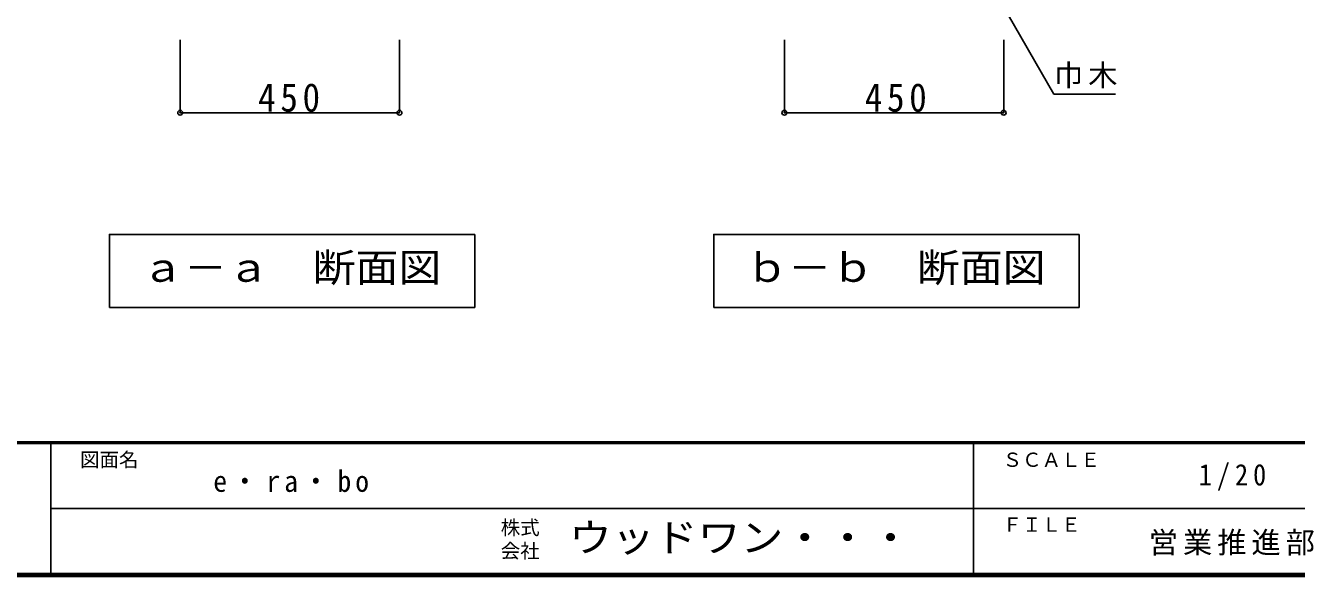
# Model space of a CAD drawing. Units: millimetres at full size, sheet at 1:20; details may follow other scales. Extents: x -3922 to 3878, y -2932 to 2722.
# Drawn here: x -74 to 2535, y -2864 to -1732 of the extents above; entities that cross this region are included whole.
import ezdxf
from ezdxf.enums import TextEntityAlignment as Align

# ---------------------------------------------------------------- set-up
doc = ezdxf.new("R2010")
doc.units = ezdxf.units.MM
doc.header["$LTSCALE"] = 20
doc.header["$PDMODE"] = 32
doc.header["$PDSIZE"] = 10
for name, color, linetype in [('0-A_文字', 7, 'Continuous'), ('0-B_寸法', 7, 'Continuous'), ('F-1_枠', 6, 'Continuous'), ('F-A_文字', 7, 'Continuous')]:
    doc.layers.add(name, color=color, linetype=linetype)
doc.styles.add('ＭＳ ゴシック', font='')
doc.styles.get('ＭＳ ゴシック').set_extended_font_data('MS Gothic')

msp = doc.modelspace()

# ---------------------------------------------------------------- linework, layer by layer
at = {"layer": '0-A_文字'}
for p, q in [((848.47, -2161.27), (848.47, -2311.27)), ((2088.47, -2161.27), (2088.47, -2311.27)), ((98.47, -2311.27), (848.47, -2311.27)), ((1338.47, -2311.27), (2088.47, -2311.27))]:
    msp.add_line(p, q, dxfattribs=at)
for points in [[(1929.66, -1687.54), (2036.74, -1873.01), (2162.77, -1873.01)], [(848.47, -2161.27), (98.47, -2161.27), (98.47, -2311.27)], [(2088.47, -2161.27), (1338.47, -2161.27), (1338.47, -2311.27)]]:
    msp.add_lwpolyline(points, dxfattribs=at)
at = {"layer": '0-B_寸法', "color": 4}
for p, q in [((243.47, -1911.27), (243.47, -1761.27)), ((693.47, -1911.27), (693.47, -1761.27)), ((1483.47, -1911.27), (1483.47, -1761.27)), ((1933.47, -1911.27), (1933.47, -1761.27)), ((243.47, -1911.27), (693.47, -1911.27)), ((1483.47, -1911.27), (1933.47, -1911.27))]:
    msp.add_line(p, q, dxfattribs=at)
at = {"layer": '0-B_寸法'}
for p in [(243.47, -1911.27), (693.47, -1911.27), (1483.47, -1911.27), (1933.47, -1911.27)]:
    msp.add_point(p, dxfattribs=at)
at = {"layer": 'F-1_枠'}
for p, q in [((3877.97, -2587.71), (-3922.03, -2587.71)), ((3877.97, -2591.04), (-3922.03, -2591.04)), ((-22.03, -2591.04), (-22.03, -2857.71)), ((1871.3, -2591.04), (1871.3, -2857.71)), ((-22.03, -2724.37), (3871.3, -2724.38)), ((3877.97, -2857.71), (-3922.03, -2857.71)), ((3877.97, -2861.04), (-3922.03, -2861.04)), ((3877.97, -2864.37), (-3922.03, -2864.37))]:
    msp.add_line(p, q, dxfattribs=at)

# ---------------------------------------------------------------- texts
at = {"layer": '0-A_文字', "style": 'ＭＳ ゴシック', "width": 1.1}
for s, p in [('ａ－ａ\u3000断面図', (163.47, -2276.27)), ('ｂ－ｂ\u3000断面図', (1403.47, -2276.27))]:
    msp.add_text(s, height=58.65, dxfattribs=at).set_placement(p, align=Align.BOTTOM_LEFT)
at = {"layer": '0-A_文字', "insert": (2036.74, -1861.06), "char_height": 43.99, "attachment_point": 7, "style": 'ＭＳ ゴシック'}
msp.add_mtext('\\T1.17;巾木', dxfattribs=at)
at = {"layer": '0-B_寸法', "char_height": 58.65, "attachment_point": 7, "style": 'ＭＳ ゴシック'}
for insert in [(403.47, -1910.06), (1648.47, -1910.06)]:
    msp.add_mtext('\\T1.27;\\W0.9;450', dxfattribs=dict(at, insert=insert))
at = {"layer": 'F-A_文字', "style": 'ＭＳ ゴシック'}
for s, p in [('図面名', (37.97, -2647.71)), ('ＳＣＡＬＥ', (1931.3, -2647.71)), ('株式', (901.3, -2787.04)), ('ＦＩＬＥ', (1931.3, -2781.04)), ('会社', (901.3, -2835.04))]:
    msp.add_text(s, height=29.33, dxfattribs=at).set_placement(p, align=Align.BOTTOM_LEFT)
at = {"layer": 'F-A_文字', "style": 'ＭＳ ゴシック', "width": 1.1}
msp.add_text('ウッドワン・・・', height=58.65, dxfattribs=at).set_placement((1041.3, -2831.04), align=Align.BOTTOM_LEFT)
at = {"layer": 'F-A_文字', "char_height": 43.99, "attachment_point": 7, "style": 'ＭＳ ゴシック'}
for s, insert in [('\\T1.38;\\W0.9;1/20', (2333.8, -2687.71)), ('\\T1.28;\\W0.95;e・ra・bo', (311.3, -2691.04)), ('\\T1.17;営業推進部', (2231.3, -2821.04))]:
    msp.add_mtext(s, dxfattribs=dict(at, insert=insert))

doc.saveas('drawing.dxf')
